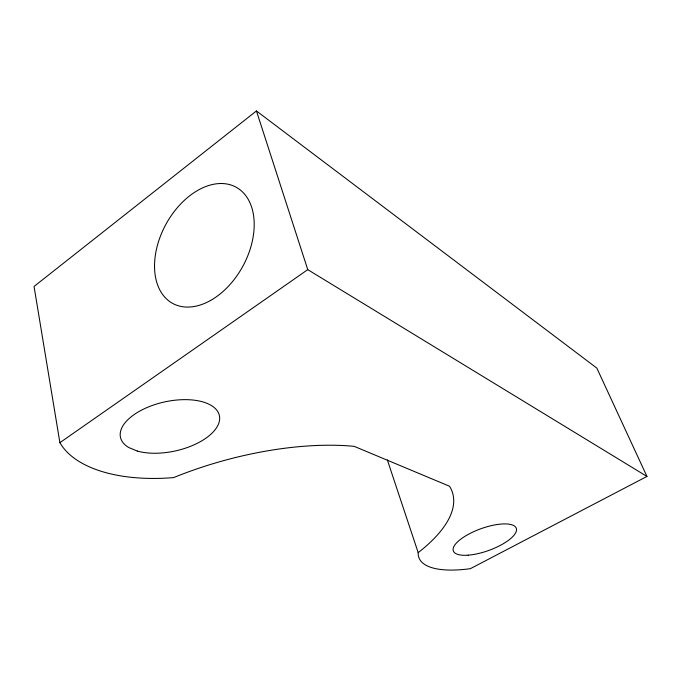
<?xml version="1.0" encoding="UTF-8"?>
<svg xmlns="http://www.w3.org/2000/svg" width="681" height="681" viewBox="0 0 681 681"><rect width="100%" height="100%" fill="white"/><g stroke="black" fill="none" stroke-linecap="round" stroke-linejoin="round"><path stroke-width="1.02" d="M256.439 110.943L34.05 286.463L59.894 442.676A145.019 74.203 -13.2 0 0 173.655 477.594A185.521 74.391 -15 0 1 354.214 446.353L449.52 486.234A177.29 68.713 -15.9 0 1 418.185 552.64A95.638 33.352 -20.3 0 0 470.401 568.661L646.95 476.436L596.837 368.098L256.439 110.943L307.761 269.642L646.95 476.436M59.894 442.676L307.761 269.642M387.319 459.862L418.185 552.64M137.264 451.06L128.769 447.545A50.632 25.095 -12.4 0 1 162.018 402.531A50.632 25.095 -12.4 0 1 217.75 425.642A50.632 25.095 -12.4 0 1 137.264 451.06M468.128 555.168A33.437 11.543 -19.8 0 0 516.496 530.116A33.437 11.543 -19.8 0 0 469.779 533.572A33.437 11.543 -19.8 0 0 468.128 555.168M210.701 300.381A66.193 43.805 -61.4 0 0 244.028 193.532A66.193 43.805 -61.4 0 0 158.392 242.019A66.193 43.805 -61.4 0 0 210.701 300.381"/></g></svg>
